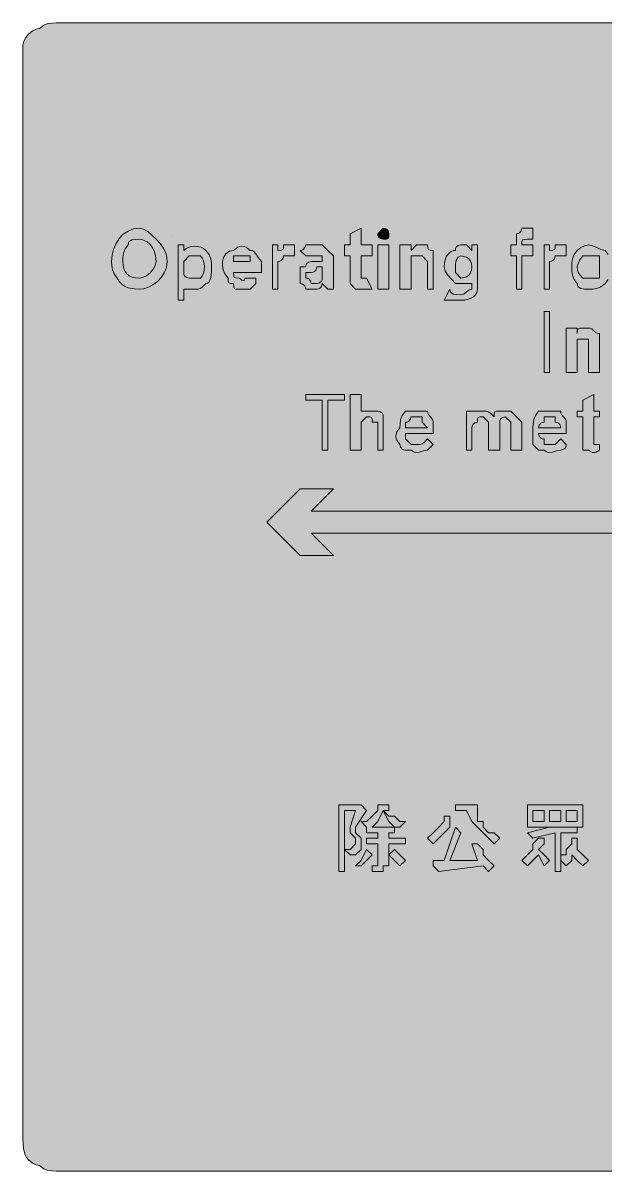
# Model space of a CAD drawing. Header units: metres. Extents: x 10 to 558, y 11 to 259.
# Drawn here: x 9.8 to 135.8, y 10.8 to 259.2 of the extents above; entities that cross this region are included whole.
import ezdxf

# ---------------------------------------------------------------- set-up
doc = ezdxf.new("R2010")
doc.units = ezdxf.units.M
for name, color, linetype, true_color in [('FILL_FIREBRICK_C36B00', 7, 'Continuous', 0xc36b00), ('FILL_WHITE_FFFFFF', 7, 'Continuous', 0xffffff), ('STROKE_WHITE_FFFFFF', 7, 'Continuous', 0xffffff)]:
    doc.layers.add(name, color=color, linetype=linetype, true_color=true_color)

msp = doc.modelspace()

# ---------------------------------------------------------------- hatches: boundary and pattern name
at = {"layer": 'FILL_FIREBRICK_C36B00', "true_color": 0xc36b00}
h = msp.add_hatch(color=7, dxfattribs=at)
h.dxf.hatch_style = 1
h.paths.add_polyline_path([(551.8, 259.15), (552.54, 258.99), (553.8, 258.45), (554.83, 257.68), (555.75, 256.8), (556.54, 256.3), (557.14, 255.71), (557.56, 255.07), (557.85, 254.4), (558.11, 253.09), (558.15, 252), (558.15, 18), (558.15, 15.6), (555.75, 13.2), (554.83, 12.32), (553.8, 11.55), (552.54, 11.01), (551.8, 10.85), (550.95, 10.8), (16.95, 10.8), (16.05, 10.82), (15.15, 10.95), (14.25, 11.31), (13.35, 12), (12.6, 12.15), (11.83, 12.51), (10.95, 13.2), (10.55, 13.7), (10.26, 14.29), (9.9, 15.6), (9.75, 18), (9.75, 252), (9.75, 254.4), (9.94, 255.28), (10.35, 256.05), (10.95, 256.8), (11.83, 257.49), (12.6, 257.85), (13.35, 258), (14.25, 258.69), (15.15, 259.05), (16.05, 259.18), (16.95, 259.2), (550.95, 259.2), (551.8, 259.15)])
at = {"layer": 'FILL_WHITE_FFFFFF', "true_color": 0xffffff}
h = msp.add_hatch(color=7, dxfattribs=at)
h.dxf.hatch_style = 1
h.paths.add_polyline_path([(36.75, 214.05), (38.55, 212.4), (39.43, 211.48), (40.2, 210.45), (40.74, 209.19), (40.9, 208.45), (40.95, 207.6), (40.79, 206.31), (40.35, 205.14), (39.68, 204.12), (38.85, 203.25), (37.9, 202.55), (36.9, 202.03), (35.9, 201.71), (34.95, 201.6), (33.86, 201.64), (32.55, 201.9), (31.88, 202.19), (31.24, 202.61), (30.65, 203.21), (30.15, 204), (29.46, 204.9), (29.1, 205.8), (28.97, 206.7), (28.95, 207.6), (29.06, 208.94), (29.38, 210.24), (29.9, 211.46), (30.6, 212.55), (31.47, 213.47), (32.49, 214.18), (33.66, 214.64), (34.95, 214.8), (35.85, 214.59), (36.75, 214.05)])
h.paths.add_polyline_path([(33.3, 212.25), (32.76, 211.89), (32.6, 211.6), (32.55, 211.2), (31.86, 210.3), (31.5, 209.4), (31.37, 208.5), (31.35, 207.6), (31.41, 206.76), (31.57, 206.02), (31.86, 205.41), (32.25, 204.9), (32.76, 204.51), (33.37, 204.22), (34.11, 204.06), (34.95, 204), (35.7, 204.15), (36.47, 204.51), (37.35, 205.2), (37.95, 205.95), (38.36, 206.72), (38.55, 207.6), (38.44, 208.84), (38.16, 209.87), (37.73, 210.7), (37.2, 211.35), (36.62, 211.83), (36.02, 212.16), (35.45, 212.34), (34.95, 212.4), (34.07, 212.38), (33.3, 212.25)], flags=16)
h = msp.add_hatch(color=7, dxfattribs=at)
h.dxf.hatch_style = 1
h.paths.add_polyline_path([(84.15, 204), (85.35, 201.6), (81.75, 201.6), (80.55, 202.8), (80.55, 204), (80.55, 208.8), (79.35, 208.8), (79.35, 211.2), (80.55, 211.2), (80.55, 213.6), (82.95, 214.8), (82.95, 211.2), (85.35, 211.2), (85.35, 208.8), (82.95, 208.8), (82.95, 204), (84.15, 204)])
h = msp.add_hatch(color=7, dxfattribs=at)
h.dxf.hatch_style = 1
h.paths.add_polyline_path([(88.93, 212.91), (88.8, 212.55), (88.44, 212.42), (87.75, 212.4), (87.15, 212.55), (86.74, 212.91), (86.6, 213.2), (86.55, 213.6), (87.75, 214.8), (88.15, 214.75), (88.44, 214.61), (88.8, 214.2), (88.95, 213.6), (88.93, 212.91)])
h = msp.add_hatch(color=7, dxfattribs=at)
h.dxf.hatch_style = 1
h.paths.add_polyline_path([(117.75, 201.6), (116.55, 201.6), (116.55, 208.8), (115.35, 208.8), (115.35, 211.2), (116.55, 211.2), (116.55, 212.4), (116.55, 213.6), (116.95, 213.65), (117.24, 213.79), (117.6, 214.2), (117.75, 214.8), (118.95, 214.8), (120.15, 214.8), (120.15, 212.4), (118.95, 212.4), (118.26, 212.38), (117.9, 212.25), (117.77, 211.89), (117.75, 211.2), (120.15, 211.2), (120.15, 208.8), (117.75, 208.8), (117.75, 201.6)])
h = msp.add_hatch(color=7, dxfattribs=at)
h.dxf.hatch_style = 1
h.paths.add_polyline_path([(45.64, 210.67), (46.28, 210.84), (46.95, 210.9), (47.62, 210.84), (48.26, 210.67), (48.85, 210.39), (49.35, 210), (50.04, 209.1), (50.4, 208.2), (50.53, 207.3), (50.55, 206.4), (50.53, 205.33), (50.4, 204.15), (50.26, 203.62), (50.04, 203.19), (49.75, 202.91), (49.35, 202.8), (48.64, 202.11), (48.15, 201.75), (47.66, 201.62), (46.95, 201.6), (45.75, 201.6), (44.55, 201.6), (44.55, 199.2), (43.35, 199.2), (43.35, 211.2), (44.55, 211.2), (44.55, 210), (45.05, 210.39), (45.64, 210.67)])
h.paths.add_polyline_path([(44.55, 205.2), (44.6, 204.8), (44.74, 204.51), (45.15, 204.15), (45.75, 204), (46.95, 204), (48.15, 204), (48.54, 204.5), (48.82, 205.09), (48.99, 205.73), (49.05, 206.4), (48.99, 207.07), (48.82, 207.71), (48.54, 208.3), (48.15, 208.8), (46.95, 208.8), (45.75, 208.8), (44.55, 207.6), (44.55, 205.2)], flags=16)
h = msp.add_hatch(color=7, dxfattribs=at)
h.dxf.hatch_style = 1
h.paths.add_polyline_path([(65.64, 210.02), (66, 210.15), (66.13, 210.51), (66.15, 211.2), (68.55, 211.2), (68.55, 208.8), (66.15, 208.8), (66, 208.2), (65.64, 207.79), (65.35, 207.65), (64.95, 207.6), (64.95, 201.6), (63.75, 201.6), (63.75, 211.2), (64.95, 211.2), (64.95, 210), (65.64, 210.02)])
h = msp.add_hatch(color=7, dxfattribs=at)
h.dxf.hatch_style = 1
h.paths.add_polyline_path([(70.9, 202), (70.76, 202.29), (70.35, 202.65), (69.75, 202.8), (69.75, 204), (69.75, 206.4), (70.95, 206.4), (71, 206.8), (71.14, 207.09), (71.55, 207.45), (72.15, 207.6), (73.35, 207.6), (74.55, 207.6), (74.55, 208.8), (73.35, 208.8), (72.15, 208.8), (70.95, 208.8), (69.75, 210), (70.15, 210.05), (70.44, 210.19), (70.8, 210.6), (70.95, 211.2), (72.15, 211.2), (74.55, 211.2), (75.75, 210), (76.95, 208.8), (76.95, 206.4), (76.95, 204), (76.95, 202.8), (76.95, 201.6), (75.75, 201.6), (74.55, 202.8), (74.4, 202.2), (74.04, 201.79), (73.75, 201.65), (73.35, 201.6), (72.15, 201.6), (70.95, 201.6), (70.9, 202)])
h.paths.add_polyline_path([(73.95, 202.95), (74.36, 203.31), (74.5, 203.6), (74.55, 204), (74.55, 206.4), (73.35, 206.4), (73.2, 205.8), (72.84, 205.39), (72.55, 205.25), (72.15, 205.2), (70.95, 205.2), (70.95, 204), (71.35, 203.95), (71.64, 203.81), (72, 203.4), (72.15, 202.8), (73.35, 202.8), (73.95, 202.95)], flags=16)
h = msp.add_hatch(color=7, dxfattribs=at)
h.dxf.hatch_style = 1
h.paths.add_polyline_path([(86.55, 201.6), (86.55, 211.2), (88.95, 211.2), (88.95, 201.6), (86.55, 201.6)])
h = msp.add_hatch(color=7, dxfattribs=at)
h.dxf.hatch_style = 1
h.paths.add_polyline_path([(93.75, 208.8), (93.75, 207.6), (93.75, 201.6), (91.35, 201.6), (91.35, 211.2), (93.75, 211.2), (93.75, 210), (94.95, 211.2), (97.35, 211.2), (97.37, 210.51), (97.5, 210.15), (97.86, 210.02), (98.55, 210), (98.55, 207.6), (98.55, 201.6), (97.35, 201.6), (97.35, 207.6), (96.15, 208.8), (94.95, 208.8), (93.75, 208.8)])
h = msp.add_hatch(color=7, dxfattribs=at)
h.dxf.hatch_style = 1
h.paths.add_polyline_path([(108.15, 211.2), (108.15, 201.6), (108.09, 201.15), (107.92, 200.72), (107.64, 200.31), (107.25, 199.95), (106.74, 199.64), (106.12, 199.41), (105.39, 199.25), (104.55, 199.2), (100.95, 199.2), (102.15, 201.6), (102.2, 201.2), (102.36, 200.91), (102.9, 200.55), (103.67, 200.42), (104.55, 200.4), (104.95, 200.45), (105.26, 200.59), (105.75, 201), (106.24, 201.41), (106.55, 201.55), (106.95, 201.6), (106.95, 202.8), (105.75, 202.8), (104.55, 202.8), (103.35, 202.8), (101.7, 204.6), (101.16, 205.5), (100.95, 206.4), (101, 207.24), (101.16, 207.97), (101.39, 208.59), (101.7, 209.1), (102.06, 209.49), (102.47, 209.77), (102.9, 209.94), (103.35, 210), (103.4, 210.4), (103.54, 210.69), (103.95, 211.05), (104.55, 211.2), (105.75, 211.2), (106.95, 210), (106.95, 211.2), (108.15, 211.2)])
h.paths.add_polyline_path([(103.95, 208.5), (103.54, 207.79), (103.4, 207.19), (103.35, 206.4), (103.35, 205.2), (104.55, 204), (104.92, 204.04), (105.75, 204.3), (106.19, 204.59), (106.57, 205.01), (106.85, 205.61), (106.95, 206.4), (106.85, 207.19), (106.57, 207.79), (106.19, 208.21), (105.75, 208.5), (104.92, 208.76), (104.55, 208.8), (104.36, 208.76), (103.95, 208.5)], flags=16)
h = msp.add_hatch(color=7, dxfattribs=at)
h.dxf.hatch_style = 1
h.paths.add_polyline_path([(124.44, 210.02), (124.8, 210.15), (124.93, 210.51), (124.95, 211.2), (127.35, 211.2), (127.35, 208.8), (124.95, 208.8), (124.8, 208.2), (124.44, 207.79), (124.15, 207.65), (123.75, 207.6), (123.75, 201.6), (122.55, 201.6), (122.55, 211.2), (123.75, 211.2), (123.75, 210), (124.44, 210.02)])
h = msp.add_hatch(color=7, dxfattribs=at)
h.dxf.hatch_style = 1
h.paths.add_polyline_path([(128.7, 208.2), (129.06, 209.1), (129.75, 210), (130.5, 210.6), (131.27, 211.01), (132.15, 211.2), (133.05, 211.01), (133.95, 210.6), (134.85, 210.19), (135.75, 210), (136.44, 209.1), (136.8, 208.2), (136.93, 207.3), (136.95, 206.4), (136.93, 205.5), (136.8, 204.6), (136.44, 203.7), (135.75, 202.8), (134.85, 202.11), (133.95, 201.75), (133.05, 201.62), (132.15, 201.6), (131.27, 201.62), (130.5, 201.75), (129.96, 202.11), (129.8, 202.4), (129.75, 202.8), (129.06, 203.7), (128.7, 204.6), (128.57, 205.5), (128.55, 206.4), (128.57, 207.3), (128.7, 208.2)])
h.paths.add_polyline_path([(130.26, 207.92), (129.9, 207.15), (129.75, 206.4), (129.77, 205.69), (129.9, 205.2), (130.26, 204.71), (130.95, 204), (132.15, 204), (134.55, 204), (134.55, 206.4), (134.55, 208.8), (132.15, 208.8), (130.95, 208.8), (130.26, 207.92)], flags=16)
h = msp.add_hatch(color=7, dxfattribs=at)
h.dxf.hatch_style = 1
h.paths.add_polyline_path([(55.5, 201.75), (55.37, 202.11), (55.35, 202.8), (54.66, 202.82), (54.3, 202.95), (54.17, 203.31), (54.15, 204), (53.46, 204.9), (53.1, 205.8), (52.97, 206.7), (52.95, 207.6), (53.16, 208.48), (53.7, 209.25), (54.47, 209.79), (55.35, 210), (56.25, 210.67), (56.7, 210.84), (57.15, 210.9), (57.6, 210.84), (58.05, 210.67), (58.95, 210), (59.35, 209.95), (59.66, 209.79), (60.15, 209.25), (60.64, 208.48), (61.35, 207.6), (61.35, 205.2), (55.35, 205.2), (55.37, 204.51), (55.5, 204.15), (55.86, 204.02), (56.55, 204), (57.15, 203.55), (57.56, 203.49), (57.7, 203.66), (57.75, 204), (58.95, 204), (60.15, 204), (60.15, 202.8), (58.95, 201.6), (56.55, 201.6), (55.86, 201.62), (55.5, 201.75)])
h.paths.add_polyline_path([(58.95, 208.8), (57.75, 208.8), (56.55, 208.8), (55.35, 208.8), (55.35, 207.6), (58.95, 207.6), (58.95, 208.8)], flags=16)
h = msp.add_hatch(color=7, dxfattribs=at)
h.dxf.hatch_style = 1
h.paths.add_polyline_path([(122.55, 196.8), (123.75, 196.8), (123.75, 183.6), (122.55, 183.6), (122.55, 196.8)])
h = msp.add_hatch(color=7, dxfattribs=at)
h.dxf.hatch_style = 1
h.paths.add_polyline_path([(129.75, 190.8), (129.75, 189.6), (129.75, 183.6), (127.35, 183.6), (127.35, 193.2), (129.75, 193.2), (129.75, 192), (129.77, 192.69), (129.9, 193.05), (130.26, 193.18), (130.95, 193.2), (132.15, 193.2), (132.55, 193.15), (132.86, 193.01), (133.35, 192.6), (133.84, 192.19), (134.15, 192.05), (134.55, 192), (134.55, 190.8), (134.55, 183.6), (132.15, 183.6), (132.15, 189.6), (132.15, 190.8), (130.95, 190.8), (129.75, 190.8)])
h = msp.add_hatch(color=7, dxfattribs=at)
h.dxf.hatch_style = 1
h.paths.add_polyline_path([(79.35, 177.6), (75.75, 177.6), (75.75, 166.8), (74.55, 166.8), (74.55, 177.6), (70.95, 177.6), (70.95, 178.8), (79.35, 178.8), (79.35, 177.6)])
h = msp.add_hatch(color=7, dxfattribs=at)
h.dxf.hatch_style = 1
h.paths.add_polyline_path([(86.55, 172.8), (85.35, 172.8), (85.33, 173.49), (85.2, 173.85), (84.84, 173.98), (84.15, 174), (82.95, 172.8), (82.95, 171.6), (82.95, 166.8), (80.55, 166.8), (80.55, 178.8), (82.95, 178.8), (82.95, 175.2), (84.15, 175.2), (86.55, 175.2), (87.15, 175.05), (87.56, 174.69), (87.7, 174.4), (87.75, 174), (87.75, 172.8), (87.75, 166.8), (86.55, 166.8), (86.55, 171.6), (86.55, 172.8)])
h = msp.add_hatch(color=7, dxfattribs=at)
h.dxf.hatch_style = 1
h.paths.add_polyline_path([(134.55, 168), (134.55, 166.8), (133.8, 166.35), (133.44, 166.27), (133.03, 166.29), (132.6, 166.46), (132.15, 166.8), (130.95, 166.8), (130.95, 168), (130.95, 174), (129.75, 174), (129.75, 175.2), (130.95, 175.2), (130.95, 177.6), (133.35, 178.8), (133.35, 175.2), (134.55, 175.2), (134.55, 174), (133.35, 174), (133.35, 168), (134.55, 168)])
h = msp.add_hatch(color=7, dxfattribs=at)
h.dxf.hatch_style = 1
h.paths.add_polyline_path([(92.15, 166.85), (91.86, 166.99), (91.5, 167.4), (91.35, 168), (90.67, 168.9), (90.51, 169.35), (90.45, 169.8), (90.51, 170.25), (90.67, 170.7), (91.35, 171.6), (91.37, 172.5), (91.5, 173.4), (91.86, 174.3), (92.55, 175.2), (97.35, 175.2), (97.4, 174.8), (97.54, 174.49), (97.95, 174), (98.36, 173.51), (98.5, 173.2), (98.55, 172.8), (98.55, 170.4), (92.55, 170.4), (92.55, 169.2), (93.75, 168), (94.95, 168), (95.66, 168.02), (96.15, 168.15), (96.64, 168.51), (97.35, 169.2), (98.55, 168), (97.35, 166.8), (96.45, 166.63), (95.55, 166.35), (94.65, 166.29), (94.2, 166.46), (93.75, 166.8), (92.55, 166.8), (92.15, 166.85)])
h.paths.add_polyline_path([(96.15, 172.8), (96.15, 174), (93.75, 174), (93.6, 173.4), (93.24, 172.99), (92.95, 172.85), (92.55, 172.8), (92.55, 171.6), (97.35, 171.6), (96.15, 172.8)], flags=16)
h = msp.add_hatch(color=7, dxfattribs=at)
h.dxf.hatch_style = 1
h.paths.add_polyline_path([(108.15, 175.2), (109.35, 175.2), (110.06, 175.18), (110.55, 175.05), (111.04, 174.69), (111.75, 174), (111.77, 174.69), (111.9, 175.05), (112.26, 175.18), (112.95, 175.2), (114.15, 175.2), (115.35, 175.2), (117.75, 172.8), (117.75, 166.8), (115.35, 166.8), (115.35, 172.8), (114.15, 174), (113.55, 173.85), (113.14, 173.49), (113, 173.2), (112.95, 172.8), (112.95, 171.6), (112.95, 166.8), (110.55, 166.8), (110.55, 172.8), (109.35, 174), (108.66, 173.98), (108.3, 173.85), (108.17, 173.49), (108.15, 172.8), (107.55, 172.65), (107.14, 172.29), (107, 172), (106.95, 171.6), (106.95, 166.8), (105.75, 166.8), (105.75, 175.2), (106.95, 175.2), (108.15, 175.2)])
h = msp.add_hatch(color=7, dxfattribs=at)
h.dxf.hatch_style = 1
h.paths.add_polyline_path([(120.15, 168), (120.15, 171.6), (120.17, 172.5), (120.3, 173.4), (120.66, 174.3), (121.35, 175.2), (126.15, 175.2), (126.2, 174.8), (126.34, 174.49), (126.75, 174), (127.16, 173.51), (127.3, 173.2), (127.35, 172.8), (127.35, 170.4), (121.35, 170.4), (121.5, 169.8), (121.86, 169.39), (122.15, 169.25), (122.55, 169.2), (122.55, 168), (124.95, 168), (126.15, 169.2), (127.35, 168), (127.3, 167.6), (127.16, 167.31), (126.75, 166.95), (126.15, 166.8), (125.25, 166.63), (124.35, 166.35), (123.45, 166.29), (123, 166.46), (122.55, 166.8), (121.35, 166.8), (120.15, 168)])
h.paths.add_polyline_path([(126, 172.2), (125.64, 172.61), (125.35, 172.75), (124.95, 172.8), (124.95, 174), (122.55, 174), (122.55, 172.8), (122.15, 172.75), (121.86, 172.61), (121.5, 172.2), (121.35, 171.6), (126.15, 171.6), (126, 172.2)], flags=16)
h = msp.add_hatch(color=7, dxfattribs=at)
h.dxf.hatch_style = 1
h.paths.add_polyline_path([(505.35, 153.6), (505.35, 148.8), (72.15, 148.8), (76.95, 144), (69.75, 144), (62.55, 151.2), (69.75, 158.4), (76.95, 158.4), (72.15, 153.6), (505.35, 153.6)])
h = msp.add_hatch(color=7, dxfattribs=at)
h.dxf.hatch_style = 1
h.paths.add_polyline_path([(78.15, 75.6), (78.15, 90), (81.75, 90), (82.95, 90), (84.15, 88.8), (81.75, 85.2), (81.75, 84), (82.95, 82.8), (82.95, 81.6), (82.95, 80.4), (81.75, 79.2), (80.55, 79.2), (79.35, 80.4), (79.35, 75.6), (78.15, 75.6)])
h.paths.add_polyline_path([(80.55, 80.4), (81.75, 81.6), (81.75, 82.8), (80.55, 84), (80.55, 85.2), (81.75, 88.8), (79.35, 88.8), (79.35, 80.4), (80.55, 80.4)], flags=16)
h = msp.add_hatch(color=7, dxfattribs=at)
h.dxf.hatch_style = 1
h.paths.add_polyline_path([(88.95, 84), (88.95, 82.8), (92.55, 82.8), (92.55, 81.6), (88.95, 81.6), (88.95, 78), (88.95, 76.8), (87.75, 76.8), (87.75, 75.6), (86.55, 75.6), (85.35, 75.6), (85.35, 76.8), (86.55, 76.8), (86.55, 78), (86.55, 81.6), (84.15, 81.6), (84.15, 82.8), (86.55, 82.8), (86.55, 84), (84.15, 84), (84.15, 85.2), (82.95, 86.4), (84.15, 86.4), (85.35, 87.6), (86.55, 88.8), (86.55, 90), (87.75, 90), (88.95, 90), (88.95, 88.8), (87.75, 88.8), (86.55, 86.4), (85.35, 85.2), (90.15, 85.2), (90.15, 84), (88.95, 84)])
h = msp.add_hatch(color=7, dxfattribs=at)
h.dxf.hatch_style = 1
h.paths.add_polyline_path([(108.15, 90), (108.15, 88.8), (108.15, 87.6), (108.15, 86.4), (109.35, 86.4), (109.35, 85.2), (110.55, 84), (111.75, 84), (112.95, 82.8), (111.75, 81.6), (109.35, 84), (108.15, 85.2), (106.95, 86.4), (105.75, 88.8), (103.35, 88.8), (103.35, 90), (108.15, 90)])
h = msp.add_hatch(color=7, dxfattribs=at)
h.dxf.hatch_style = 1
h.paths.add_polyline_path([(118.95, 90), (130.95, 90), (130.95, 85.2), (118.95, 85.2), (118.95, 90)])
h.paths.add_polyline_path([(120.15, 86.4), (122.55, 86.4), (122.55, 88.8), (120.15, 88.8), (120.15, 86.4)], flags=16)
h.paths.add_polyline_path([(123.75, 88.8), (123.75, 86.4), (126.15, 86.4), (126.15, 88.8), (123.75, 88.8)], flags=16)
h.paths.add_polyline_path([(129.75, 88.8), (127.35, 88.8), (127.35, 86.4), (129.75, 86.4), (129.75, 88.8)], flags=16)
h = msp.add_hatch(color=7, dxfattribs=at)
h.dxf.hatch_style = 1
h.paths.add_polyline_path([(90.15, 87.6), (91.35, 86.4), (92.55, 86.4), (91.35, 85.2), (90.15, 85.2), (88.95, 86.4), (87.75, 88.8), (88.95, 87.6), (90.15, 87.6)])
h = msp.add_hatch(color=7, dxfattribs=at)
h.dxf.hatch_style = 1
h.paths.add_polyline_path([(100.95, 84), (99.75, 82.8), (98.55, 81.6), (97.35, 82.8), (98.55, 84), (99.75, 85.2), (100.95, 86.4), (100.95, 87.6), (102.15, 87.6), (102.15, 85.2), (100.95, 84)])
h = msp.add_hatch(color=7, dxfattribs=at)
h.dxf.hatch_style = 1
h.paths.add_polyline_path([(108.15, 78), (106.95, 81.6), (108.15, 81.6), (109.35, 80.4), (109.35, 79.2), (110.55, 78), (111.75, 76.8), (110.55, 75.6), (109.35, 76.8), (99.75, 75.6), (98.55, 76.8), (98.55, 78), (100.95, 78), (102.15, 81.6), (103.35, 85.2), (104.55, 84), (102.15, 78), (108.15, 78)])
h = msp.add_hatch(color=7, dxfattribs=at)
h.dxf.hatch_style = 1
h.paths.add_polyline_path([(123.75, 85.2), (128.55, 85.2), (129.75, 85.2), (129.75, 84), (126.15, 84), (126.15, 75.6), (124.95, 75.6), (124.95, 84), (120.15, 82.8), (118.95, 84), (123.75, 85.2)])
h = msp.add_hatch(color=7, dxfattribs=at)
h.dxf.hatch_style = 1
h.paths.add_polyline_path([(122.55, 82.8), (122.55, 81.6), (121.35, 80.4), (122.55, 79.2), (123.75, 78), (122.55, 76.8), (121.35, 79.2), (120.15, 78), (118.95, 76.8), (117.75, 78), (118.95, 79.2), (120.15, 80.4), (120.15, 81.6), (121.35, 82.8), (122.55, 82.8)])
h = msp.add_hatch(color=7, dxfattribs=at)
h.dxf.hatch_style = 1
h.paths.add_polyline_path([(129.75, 82.8), (129.75, 81.6), (129.75, 80.4), (130.95, 79.2), (132.15, 78), (130.95, 76.8), (129.75, 78), (128.55, 79.2), (128.55, 78), (127.35, 76.8), (126.15, 78), (126.15, 79.2), (127.35, 79.2), (127.35, 80.4), (128.55, 81.6), (128.55, 82.8), (129.75, 82.8)])
h = msp.add_hatch(color=7, dxfattribs=at)
h.dxf.hatch_style = 1
h.paths.add_polyline_path([(84.15, 78), (82.95, 76.8), (81.75, 76.8), (82.95, 78), (84.15, 80.4), (85.35, 79.2), (84.15, 78)])
h = msp.add_hatch(color=7, dxfattribs=at)
h.dxf.hatch_style = 1
h.paths.add_polyline_path([(91.35, 79.2), (92.55, 78), (91.35, 76.8), (90.15, 78), (88.95, 79.2), (90.15, 80.4), (91.35, 79.2)])

# ---------------------------------------------------------------- linework, layer by layer
at = {"layer": 'FILL_FIREBRICK_C36B00', "lineweight": 0, "true_color": 0xc36b00}
msp.add_lwpolyline([(550.95, 10.8), (16.95, 10.8), (16.05, 10.82), (15.15, 10.95), (14.25, 11.31), (13.35, 12), (12.6, 12.15), (11.83, 12.51), (10.95, 13.2), (10.55, 13.7), (10.26, 14.29), (9.9, 15.6), (9.75, 18), (9.75, 252), (9.75, 254.4), (9.94, 255.28), (10.35, 256.05), (10.95, 256.8), (11.83, 257.49), (12.6, 257.85), (13.35, 258), (14.25, 258.69), (15.15, 259.05), (16.05, 259.18), (16.95, 259.2), (550.95, 259.2)], dxfattribs=at)
at = {"layer": 'FILL_WHITE_FFFFFF', "lineweight": 0, "true_color": 0xffffff}
for points in [[(36.75, 214.05), (38.55, 212.4), (39.43, 211.48), (40.2, 210.45), (40.74, 209.19), (40.9, 208.45), (40.95, 207.6), (40.79, 206.31), (40.35, 205.14), (39.68, 204.12), (38.85, 203.25), (37.9, 202.55), (36.9, 202.03), (35.9, 201.71), (34.95, 201.6), (33.86, 201.64), (32.55, 201.9), (31.88, 202.19), (31.24, 202.61), (30.65, 203.21), (30.15, 204), (29.46, 204.9), (29.1, 205.8), (28.97, 206.7), (28.95, 207.6), (29.06, 208.94), (29.38, 210.24), (29.9, 211.46), (30.6, 212.55), (31.47, 213.47), (32.49, 214.18), (33.66, 214.64), (34.95, 214.8), (35.85, 214.59)], [(84.15, 204), (85.35, 201.6), (81.75, 201.6), (80.55, 202.8), (80.55, 204), (80.55, 208.8), (79.35, 208.8), (79.35, 211.2), (80.55, 211.2), (80.55, 213.6), (82.95, 214.8), (82.95, 211.2), (85.35, 211.2), (85.35, 208.8), (82.95, 208.8), (82.95, 204)], [(88.93, 212.91), (88.8, 212.55), (88.44, 212.42), (87.75, 212.4), (87.15, 212.55), (86.74, 212.91), (86.6, 213.2), (86.55, 213.6), (87.75, 214.8), (88.15, 214.75), (88.44, 214.61), (88.8, 214.2), (88.95, 213.6)], [(117.75, 201.6), (116.55, 201.6), (116.55, 208.8), (115.35, 208.8), (115.35, 211.2), (116.55, 211.2), (116.55, 212.4), (116.55, 213.6), (116.95, 213.65), (117.24, 213.79), (117.6, 214.2), (117.75, 214.8), (118.95, 214.8), (120.15, 214.8), (120.15, 212.4), (118.95, 212.4), (118.26, 212.38), (117.9, 212.25), (117.77, 211.89), (117.75, 211.2), (120.15, 211.2), (120.15, 208.8), (117.75, 208.8)], [(33.3, 212.25), (32.76, 211.89), (32.6, 211.6), (32.55, 211.2), (31.86, 210.3), (31.5, 209.4), (31.37, 208.5), (31.35, 207.6), (31.41, 206.76), (31.57, 206.02), (31.86, 205.41), (32.25, 204.9), (32.76, 204.51), (33.37, 204.22), (34.11, 204.06), (34.95, 204), (35.7, 204.15), (36.47, 204.51), (37.35, 205.2), (37.95, 205.95), (38.36, 206.72), (38.55, 207.6), (38.44, 208.84), (38.16, 209.87), (37.73, 210.7), (37.2, 211.35), (36.62, 211.83), (36.02, 212.16), (35.45, 212.34), (34.95, 212.4), (34.07, 212.38)], [(45.64, 210.67), (46.28, 210.84), (46.95, 210.9), (47.62, 210.84), (48.26, 210.67), (48.85, 210.39), (49.35, 210), (50.04, 209.1), (50.4, 208.2), (50.53, 207.3), (50.55, 206.4), (50.53, 205.33), (50.4, 204.15), (50.26, 203.62), (50.04, 203.19), (49.75, 202.91), (49.35, 202.8), (48.64, 202.11), (48.15, 201.75), (47.66, 201.62), (46.95, 201.6), (45.75, 201.6), (44.55, 201.6), (44.55, 199.2), (43.35, 199.2), (43.35, 211.2), (44.55, 211.2), (44.55, 210), (45.05, 210.39)], [(65.64, 210.02), (66, 210.15), (66.13, 210.51), (66.15, 211.2), (68.55, 211.2), (68.55, 208.8), (66.15, 208.8), (66, 208.2), (65.64, 207.79), (65.35, 207.65), (64.95, 207.6), (64.95, 201.6), (63.75, 201.6), (63.75, 211.2), (64.95, 211.2), (64.95, 210)], [(70.9, 202), (70.76, 202.29), (70.35, 202.65), (69.75, 202.8), (69.75, 204), (69.75, 206.4), (70.95, 206.4), (71, 206.8), (71.14, 207.09), (71.55, 207.45), (72.15, 207.6), (73.35, 207.6), (74.55, 207.6), (74.55, 208.8), (73.35, 208.8), (72.15, 208.8), (70.95, 208.8), (69.75, 210), (70.15, 210.05), (70.44, 210.19), (70.8, 210.6), (70.95, 211.2), (72.15, 211.2), (74.55, 211.2), (75.75, 210), (76.95, 208.8), (76.95, 206.4), (76.95, 204), (76.95, 202.8), (76.95, 201.6), (75.75, 201.6), (74.55, 202.8), (74.4, 202.2), (74.04, 201.79), (73.75, 201.65), (73.35, 201.6), (72.15, 201.6), (70.95, 201.6)], [(86.55, 201.6), (86.55, 211.2), (88.95, 211.2), (88.95, 201.6)], [(93.75, 208.8), (93.75, 207.6), (93.75, 201.6), (91.35, 201.6), (91.35, 211.2), (93.75, 211.2), (93.75, 210), (94.95, 211.2), (97.35, 211.2), (97.37, 210.51), (97.5, 210.15), (97.86, 210.02), (98.55, 210), (98.55, 207.6), (98.55, 201.6), (97.35, 201.6), (97.35, 207.6), (96.15, 208.8), (94.95, 208.8)], [(108.15, 211.2), (108.15, 201.6), (108.09, 201.15), (107.92, 200.72), (107.64, 200.31), (107.25, 199.95), (106.74, 199.64), (106.12, 199.41), (105.39, 199.25), (104.55, 199.2), (100.95, 199.2), (102.15, 201.6), (102.2, 201.2), (102.36, 200.91), (102.9, 200.55), (103.67, 200.42), (104.55, 200.4), (104.95, 200.45), (105.26, 200.59), (105.75, 201), (106.24, 201.41), (106.55, 201.55), (106.95, 201.6), (106.95, 202.8), (105.75, 202.8), (104.55, 202.8), (103.35, 202.8), (101.7, 204.6), (101.16, 205.5), (100.95, 206.4), (101, 207.24), (101.16, 207.97), (101.39, 208.59), (101.7, 209.1), (102.06, 209.49), (102.47, 209.77), (102.9, 209.94), (103.35, 210), (103.4, 210.4), (103.54, 210.69), (103.95, 211.05), (104.55, 211.2), (105.75, 211.2), (106.95, 210), (106.95, 211.2)], [(124.44, 210.02), (124.8, 210.15), (124.93, 210.51), (124.95, 211.2), (127.35, 211.2), (127.35, 208.8), (124.95, 208.8), (124.8, 208.2), (124.44, 207.79), (124.15, 207.65), (123.75, 207.6), (123.75, 201.6), (122.55, 201.6), (122.55, 211.2), (123.75, 211.2), (123.75, 210)], [(44.55, 205.2), (44.6, 204.8), (44.74, 204.51), (45.15, 204.15), (45.75, 204), (46.95, 204), (48.15, 204), (48.54, 204.5), (48.82, 205.09), (48.99, 205.73), (49.05, 206.4), (48.99, 207.07), (48.82, 207.71), (48.54, 208.3), (48.15, 208.8), (46.95, 208.8), (45.75, 208.8), (44.55, 207.6)], [(55.5, 201.75), (55.37, 202.11), (55.35, 202.8), (54.66, 202.82), (54.3, 202.95), (54.17, 203.31), (54.15, 204), (53.46, 204.9), (53.1, 205.8), (52.97, 206.7), (52.95, 207.6), (53.16, 208.48), (53.7, 209.25), (54.47, 209.79), (55.35, 210), (56.25, 210.67), (56.7, 210.84), (57.15, 210.9), (57.6, 210.84), (58.05, 210.67), (58.95, 210), (59.35, 209.95), (59.66, 209.79), (60.15, 209.25), (60.64, 208.48), (61.35, 207.6), (61.35, 205.2), (55.35, 205.2), (55.37, 204.51), (55.5, 204.15), (55.86, 204.02), (56.55, 204), (57.15, 203.55), (57.56, 203.49), (57.7, 203.66), (57.75, 204), (58.95, 204), (60.15, 204), (60.15, 202.8), (58.95, 201.6), (56.55, 201.6), (55.86, 201.62)], [(58.95, 208.8), (57.75, 208.8), (56.55, 208.8), (55.35, 208.8), (55.35, 207.6), (58.95, 207.6)], [(103.95, 208.5), (103.54, 207.79), (103.4, 207.19), (103.35, 206.4), (103.35, 205.2), (104.55, 204), (104.92, 204.04), (105.75, 204.3), (106.19, 204.59), (106.57, 205.01), (106.85, 205.61), (106.95, 206.4), (106.85, 207.19), (106.57, 207.79), (106.19, 208.21), (105.75, 208.5), (104.92, 208.76), (104.55, 208.8), (104.36, 208.76)], [(130.26, 207.92), (129.9, 207.15), (129.75, 206.4), (129.77, 205.69), (129.9, 205.2), (130.26, 204.71), (130.95, 204), (132.15, 204), (134.55, 204), (134.55, 206.4), (134.55, 208.8), (132.15, 208.8), (130.95, 208.8)], [(73.95, 202.95), (74.36, 203.31), (74.5, 203.6), (74.55, 204), (74.55, 206.4), (73.35, 206.4), (73.2, 205.8), (72.84, 205.39), (72.55, 205.25), (72.15, 205.2), (70.95, 205.2), (70.95, 204), (71.35, 203.95), (71.64, 203.81), (72, 203.4), (72.15, 202.8), (73.35, 202.8)], [(122.55, 196.8), (123.75, 196.8), (123.75, 183.6), (122.55, 183.6)], [(129.75, 190.8), (129.75, 189.6), (129.75, 183.6), (127.35, 183.6), (127.35, 193.2), (129.75, 193.2), (129.75, 192), (129.77, 192.69), (129.9, 193.05), (130.26, 193.18), (130.95, 193.2), (132.15, 193.2), (132.55, 193.15), (132.86, 193.01), (133.35, 192.6), (133.84, 192.19), (134.15, 192.05), (134.55, 192), (134.55, 190.8), (134.55, 183.6), (132.15, 183.6), (132.15, 189.6), (132.15, 190.8), (130.95, 190.8)], [(79.35, 177.6), (75.75, 177.6), (75.75, 166.8), (74.55, 166.8), (74.55, 177.6), (70.95, 177.6), (70.95, 178.8), (79.35, 178.8)], [(86.55, 172.8), (85.35, 172.8), (85.33, 173.49), (85.2, 173.85), (84.84, 173.98), (84.15, 174), (82.95, 172.8), (82.95, 171.6), (82.95, 166.8), (80.55, 166.8), (80.55, 178.8), (82.95, 178.8), (82.95, 175.2), (84.15, 175.2), (86.55, 175.2), (87.15, 175.05), (87.56, 174.69), (87.7, 174.4), (87.75, 174), (87.75, 172.8), (87.75, 166.8), (86.55, 166.8), (86.55, 171.6)], [(134.55, 168), (134.55, 166.8), (133.8, 166.35), (133.44, 166.27), (133.03, 166.29), (132.6, 166.46), (132.15, 166.8), (130.95, 166.8), (130.95, 168), (130.95, 174), (129.75, 174), (129.75, 175.2), (130.95, 175.2), (130.95, 177.6), (133.35, 178.8), (133.35, 175.2), (134.55, 175.2), (134.55, 174), (133.35, 174), (133.35, 168)], [(92.15, 166.85), (91.86, 166.99), (91.5, 167.4), (91.35, 168), (90.67, 168.9), (90.51, 169.35), (90.45, 169.8), (90.51, 170.25), (90.67, 170.7), (91.35, 171.6), (91.37, 172.5), (91.5, 173.4), (91.86, 174.3), (92.55, 175.2), (97.35, 175.2), (97.4, 174.8), (97.54, 174.49), (97.95, 174), (98.36, 173.51), (98.5, 173.2), (98.55, 172.8), (98.55, 170.4), (92.55, 170.4), (92.55, 169.2), (93.75, 168), (94.95, 168), (95.66, 168.02), (96.15, 168.15), (96.64, 168.51), (97.35, 169.2), (98.55, 168), (97.35, 166.8), (96.45, 166.63), (95.55, 166.35), (94.65, 166.29), (94.2, 166.46), (93.75, 166.8), (92.55, 166.8)], [(96.15, 172.8), (96.15, 174), (93.75, 174), (93.6, 173.4), (93.24, 172.99), (92.95, 172.85), (92.55, 172.8), (92.55, 171.6), (97.35, 171.6)], [(108.15, 175.2), (109.35, 175.2), (110.06, 175.18), (110.55, 175.05), (111.04, 174.69), (111.75, 174), (111.77, 174.69), (111.9, 175.05), (112.26, 175.18), (112.95, 175.2), (114.15, 175.2), (115.35, 175.2), (117.75, 172.8), (117.75, 166.8), (115.35, 166.8), (115.35, 172.8), (114.15, 174), (113.55, 173.85), (113.14, 173.49), (113, 173.2), (112.95, 172.8), (112.95, 171.6), (112.95, 166.8), (110.55, 166.8), (110.55, 172.8), (109.35, 174), (108.66, 173.98), (108.3, 173.85), (108.17, 173.49), (108.15, 172.8), (107.55, 172.65), (107.14, 172.29), (107, 172), (106.95, 171.6), (106.95, 166.8), (105.75, 166.8), (105.75, 175.2), (106.95, 175.2)], [(120.15, 168), (120.15, 171.6), (120.17, 172.5), (120.3, 173.4), (120.66, 174.3), (121.35, 175.2), (126.15, 175.2), (126.2, 174.8), (126.34, 174.49), (126.75, 174), (127.16, 173.51), (127.3, 173.2), (127.35, 172.8), (127.35, 170.4), (121.35, 170.4), (121.5, 169.8), (121.86, 169.39), (122.15, 169.25), (122.55, 169.2), (122.55, 168), (124.95, 168), (126.15, 169.2), (127.35, 168), (127.3, 167.6), (127.16, 167.31), (126.75, 166.95), (126.15, 166.8), (125.25, 166.63), (124.35, 166.35), (123.45, 166.29), (123, 166.46), (122.55, 166.8), (121.35, 166.8)], [(126, 172.2), (125.64, 172.61), (125.35, 172.75), (124.95, 172.8), (124.95, 174), (122.55, 174), (122.55, 172.8), (122.15, 172.75), (121.86, 172.61), (121.5, 172.2), (121.35, 171.6), (126.15, 171.6)], [(505.35, 153.6), (505.35, 148.8), (72.15, 148.8), (76.95, 144), (69.75, 144), (62.55, 151.2), (69.75, 158.4), (76.95, 158.4), (72.15, 153.6)], [(78.15, 75.6), (78.15, 90), (81.75, 90), (82.95, 90), (84.15, 88.8), (81.75, 85.2), (81.75, 84), (82.95, 82.8), (82.95, 81.6), (82.95, 80.4), (81.75, 79.2), (80.55, 79.2), (79.35, 80.4), (79.35, 75.6)], [(88.95, 84), (88.95, 82.8), (92.55, 82.8), (92.55, 81.6), (88.95, 81.6), (88.95, 78), (88.95, 76.8), (87.75, 76.8), (87.75, 75.6), (86.55, 75.6), (85.35, 75.6), (85.35, 76.8), (86.55, 76.8), (86.55, 78), (86.55, 81.6), (84.15, 81.6), (84.15, 82.8), (86.55, 82.8), (86.55, 84), (84.15, 84), (84.15, 85.2), (82.95, 86.4), (84.15, 86.4), (85.35, 87.6), (86.55, 88.8), (86.55, 90), (87.75, 90), (88.95, 90), (88.95, 88.8), (87.75, 88.8), (86.55, 86.4), (85.35, 85.2), (90.15, 85.2), (90.15, 84)], [(108.15, 90), (108.15, 88.8), (108.15, 87.6), (108.15, 86.4), (109.35, 86.4), (109.35, 85.2), (110.55, 84), (111.75, 84), (112.95, 82.8), (111.75, 81.6), (109.35, 84), (108.15, 85.2), (106.95, 86.4), (105.75, 88.8), (103.35, 88.8), (103.35, 90)], [(118.95, 90), (130.95, 90), (130.95, 85.2), (118.95, 85.2)], [(80.55, 80.4), (81.75, 81.6), (81.75, 82.8), (80.55, 84), (80.55, 85.2), (81.75, 88.8), (79.35, 88.8), (79.35, 80.4)], [(90.15, 87.6), (91.35, 86.4), (92.55, 86.4), (91.35, 85.2), (90.15, 85.2), (88.95, 86.4), (87.75, 88.8), (88.95, 87.6)], [(100.95, 84), (99.75, 82.8), (98.55, 81.6), (97.35, 82.8), (98.55, 84), (99.75, 85.2), (100.95, 86.4), (100.95, 87.6), (102.15, 87.6), (102.15, 85.2)], [(120.15, 86.4), (122.55, 86.4), (122.55, 88.8), (120.15, 88.8)], [(123.75, 88.8), (123.75, 86.4), (126.15, 86.4), (126.15, 88.8)], [(129.75, 88.8), (127.35, 88.8), (127.35, 86.4), (129.75, 86.4)], [(108.15, 78), (106.95, 81.6), (108.15, 81.6), (109.35, 80.4), (109.35, 79.2), (110.55, 78), (111.75, 76.8), (110.55, 75.6), (109.35, 76.8), (99.75, 75.6), (98.55, 76.8), (98.55, 78), (100.95, 78), (102.15, 81.6), (103.35, 85.2), (104.55, 84), (102.15, 78)], [(123.75, 85.2), (128.55, 85.2), (129.75, 85.2), (129.75, 84), (126.15, 84), (126.15, 75.6), (124.95, 75.6), (124.95, 84), (120.15, 82.8), (118.95, 84)], [(122.55, 82.8), (122.55, 81.6), (121.35, 80.4), (122.55, 79.2), (123.75, 78), (122.55, 76.8), (121.35, 79.2), (120.15, 78), (118.95, 76.8), (117.75, 78), (118.95, 79.2), (120.15, 80.4), (120.15, 81.6), (121.35, 82.8)], [(129.75, 82.8), (129.75, 81.6), (129.75, 80.4), (130.95, 79.2), (132.15, 78), (130.95, 76.8), (129.75, 78), (128.55, 79.2), (128.55, 78), (127.35, 76.8), (126.15, 78), (126.15, 79.2), (127.35, 79.2), (127.35, 80.4), (128.55, 81.6), (128.55, 82.8)], [(84.15, 78), (82.95, 76.8), (81.75, 76.8), (82.95, 78), (84.15, 80.4), (85.35, 79.2)], [(91.35, 79.2), (92.55, 78), (91.35, 76.8), (90.15, 78), (88.95, 79.2), (90.15, 80.4)]]:
    msp.add_lwpolyline(points, close=True, dxfattribs=at)
msp.add_lwpolyline([(136.44, 203.7), (135.75, 202.8), (134.85, 202.11), (133.95, 201.75), (133.05, 201.62), (132.15, 201.6), (131.27, 201.62), (130.5, 201.75), (129.96, 202.11), (129.8, 202.4), (129.75, 202.8), (129.06, 203.7), (128.7, 204.6), (128.57, 205.5), (128.55, 206.4), (128.57, 207.3), (128.7, 208.2), (129.06, 209.1), (129.75, 210), (130.5, 210.6), (131.27, 211.01), (132.15, 211.2), (133.05, 211.01), (133.95, 210.6), (134.85, 210.19), (135.75, 210), (136.44, 209.1)], dxfattribs=at)
at = {"layer": 'STROKE_WHITE_FFFFFF', "lineweight": 0, "true_color": 0xffffff}
for points in [[(41.95, 213.04), (41.95, 213.04)], [(122.55, 196.8), (123.75, 196.8), (123.75, 183.6), (122.55, 183.6), (122.55, 196.8)]]:
    msp.add_lwpolyline(points, dxfattribs=at)

doc.saveas('drawing.dxf')
